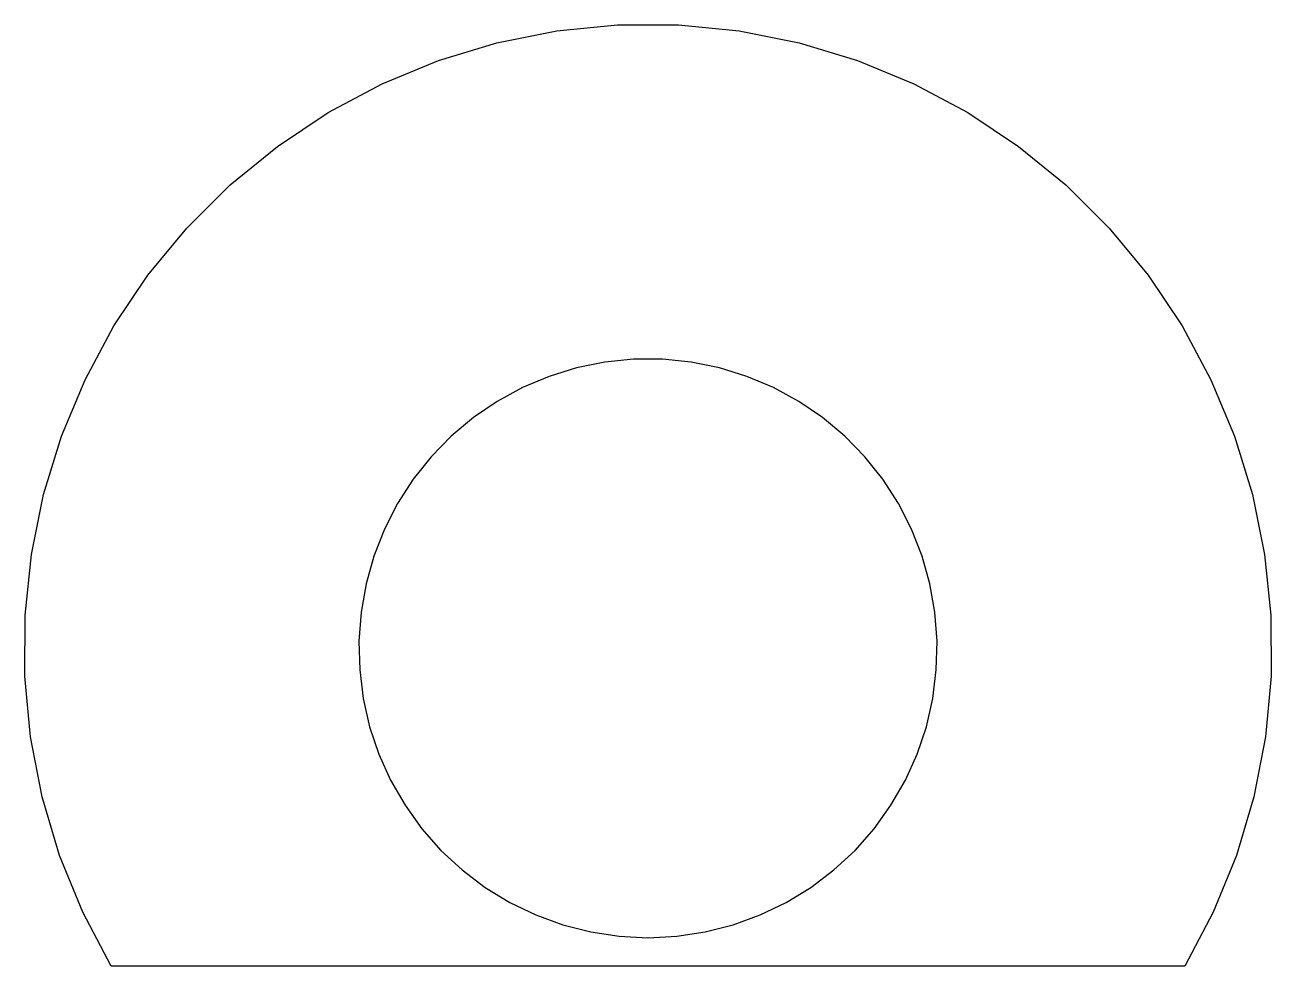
# Model space of a CAD drawing. Header units: millimetres. Extents: x 0 to 110, y 0 to 83.
import ezdxf

# ---------------------------------------------------------------- set-up
doc = ezdxf.new("R2010")
doc.units = ezdxf.units.MM

msp = doc.modelspace()

# ---------------------------------------------------------------- linework, layer by layer
for points in [[(57.64, 82.93), (62.99, 82.41), (68.27, 81.36), (73.43, 79.8), (78.4, 77.75), (83.15, 75.22), (87.63, 72.23), (91.8, 68.83), (95.61, 65.03), (99.04, 60.88), (102.04, 56.41), (104.59, 51.67), (106.67, 46.7), (108.25, 41.56), (109.32, 36.28), (109.87, 30.93), (109.89, 25.55), (109.39, 20.19), (108.36, 14.9), (106.83, 9.75), (104.79, 4.76), (102.28, 0), (7.61, 0), (5.1, 4.76), (3.06, 9.75), (1.53, 14.9), (0.5, 20.19), (0, 25.55), (0.02, 30.93), (0.57, 36.28), (1.64, 41.56), (3.22, 46.7), (5.3, 51.67), (7.85, 56.41), (10.85, 60.88), (14.28, 65.03), (18.09, 68.83), (22.26, 72.23), (26.74, 75.22), (31.49, 77.75), (36.47, 79.8), (41.62, 81.36), (46.9, 82.41), (52.25, 82.93)], [(53.67, 53.47), (51.14, 53.22), (48.65, 52.71), (46.22, 51.96), (43.88, 50.97), (41.65, 49.76), (39.55, 48.33), (37.6, 46.69), (35.83, 44.87), (34.24, 42.89), (32.86, 40.75), (31.7, 38.49), (30.77, 36.12), (30.08, 33.67), (29.64, 31.17), (29.45, 28.64), (29.52, 26.09), (29.83, 23.57), (30.4, 21.09), (31.21, 18.68), (32.25, 16.37), (33.52, 14.17), (35.01, 12.1), (36.69, 10.19), (38.55, 8.47), (40.58, 6.93), (42.75, 5.61), (45.04, 4.5), (47.43, 3.63), (49.89, 3.01), (52.41, 2.63), (54.94, 2.5), (54.95, 2.5), (57.48, 2.63), (60, 3.01), (62.46, 3.63), (64.85, 4.5), (67.14, 5.61), (69.31, 6.93), (71.34, 8.47), (73.2, 10.19), (74.88, 12.1), (76.37, 14.17), (77.64, 16.37), (78.68, 18.68), (79.49, 21.09), (80.06, 23.57), (80.37, 26.09), (80.44, 28.64), (80.25, 31.17), (79.81, 33.67), (79.12, 36.12), (78.19, 38.49), (77.03, 40.75), (75.65, 42.89), (74.06, 44.87), (72.29, 46.69), (70.34, 48.33), (68.24, 49.76), (66.01, 50.97), (63.67, 51.96), (61.24, 52.71), (58.75, 53.22), (56.22, 53.47)]]:
    msp.add_lwpolyline(points, close=True)

doc.saveas('drawing.dxf')
